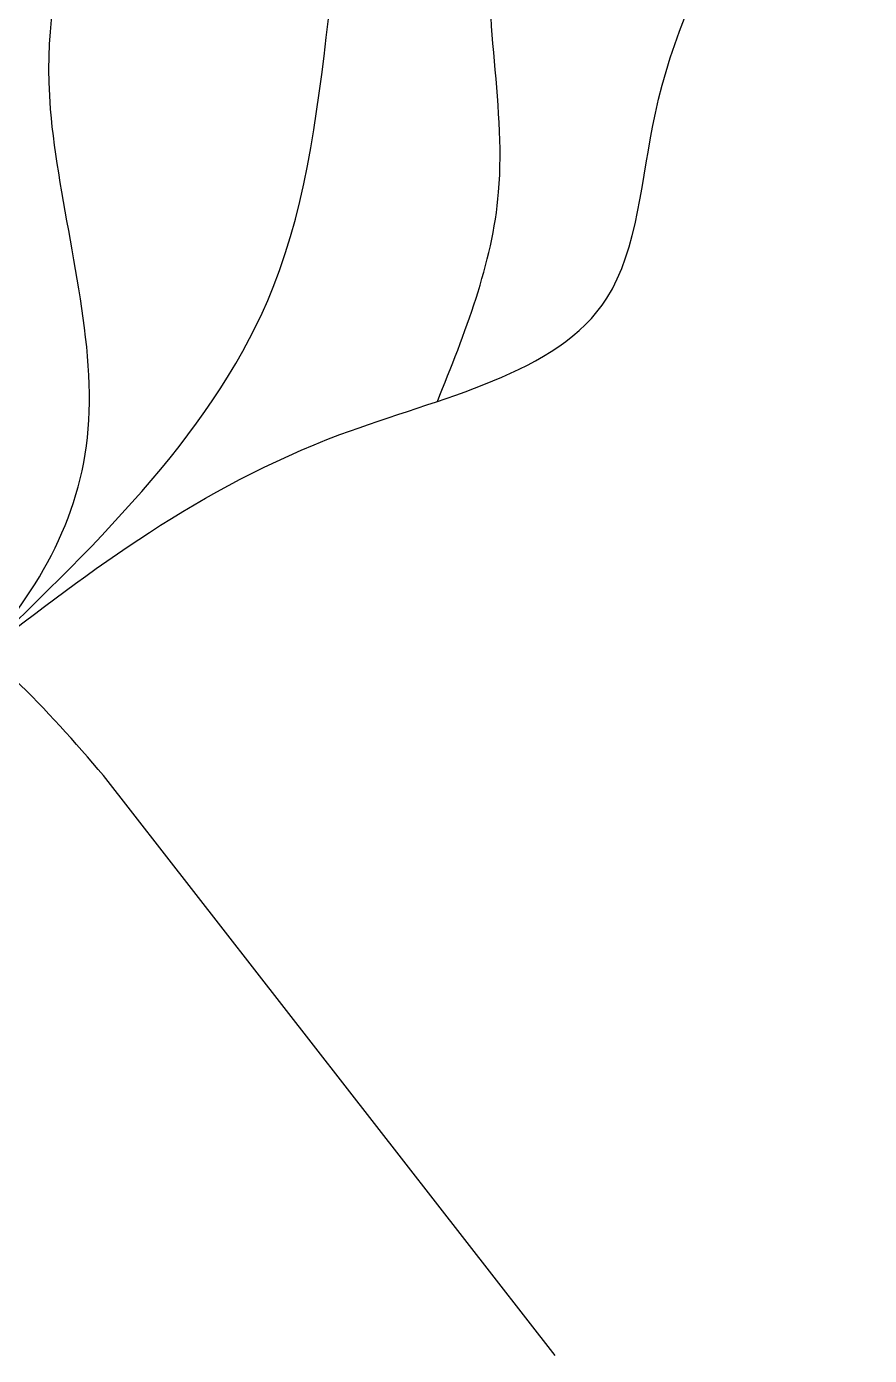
# Model space of a CAD drawing. Header units: millimetres. Extents: x -51 to 582, y 203 to 604.
# Drawn here: x 178.4 to 312.9, y 203.8 to 415.8 of the extents above; entities that cross this region are included whole.
import ezdxf

# ---------------------------------------------------------------- set-up
doc = ezdxf.new("R2010")
doc.units = ezdxf.units.MM

msp = doc.modelspace()

# ---------------------------------------------------------------- linework, layer by layer
msp.add_line((262.79, 203.81), (190.7, 296.33))
msp.add_open_spline([(171.54, 315.93), (181.47, 327.44), (194.38, 351.43), (174.78, 416.47), (199.97, 459.47), (193.65, 548.1), (128.1, 555.76), (122.31, 576.87), (121.9, 578.38)], degree=3, knots=[33.676805, 33.676805, 33.676805, 33.676805, 76.290316, 119.165236, 186.524397, 269.785395, 330.077684, 334.704304, 334.704304, 334.704304, 334.704304])
for points in [[(171.54, 315.93), (217.76, 374.25), (236.59, 466.03), (258.41, 500.82)], [(243.97, 356.03), (253.75, 389.42), (252.9, 433.51), (284.4, 482.93)], [(171.54, 315.93), (228.42, 350.74), (271.03, 372.51), (278.78, 402.02), (312.95, 464.26)], [(190.7, 296.33), (160.28, 322.85), (131.27, 329.88), (109.64, 336.41)]]:
    msp.add_spline(points, degree=3)

doc.saveas('drawing.dxf')
